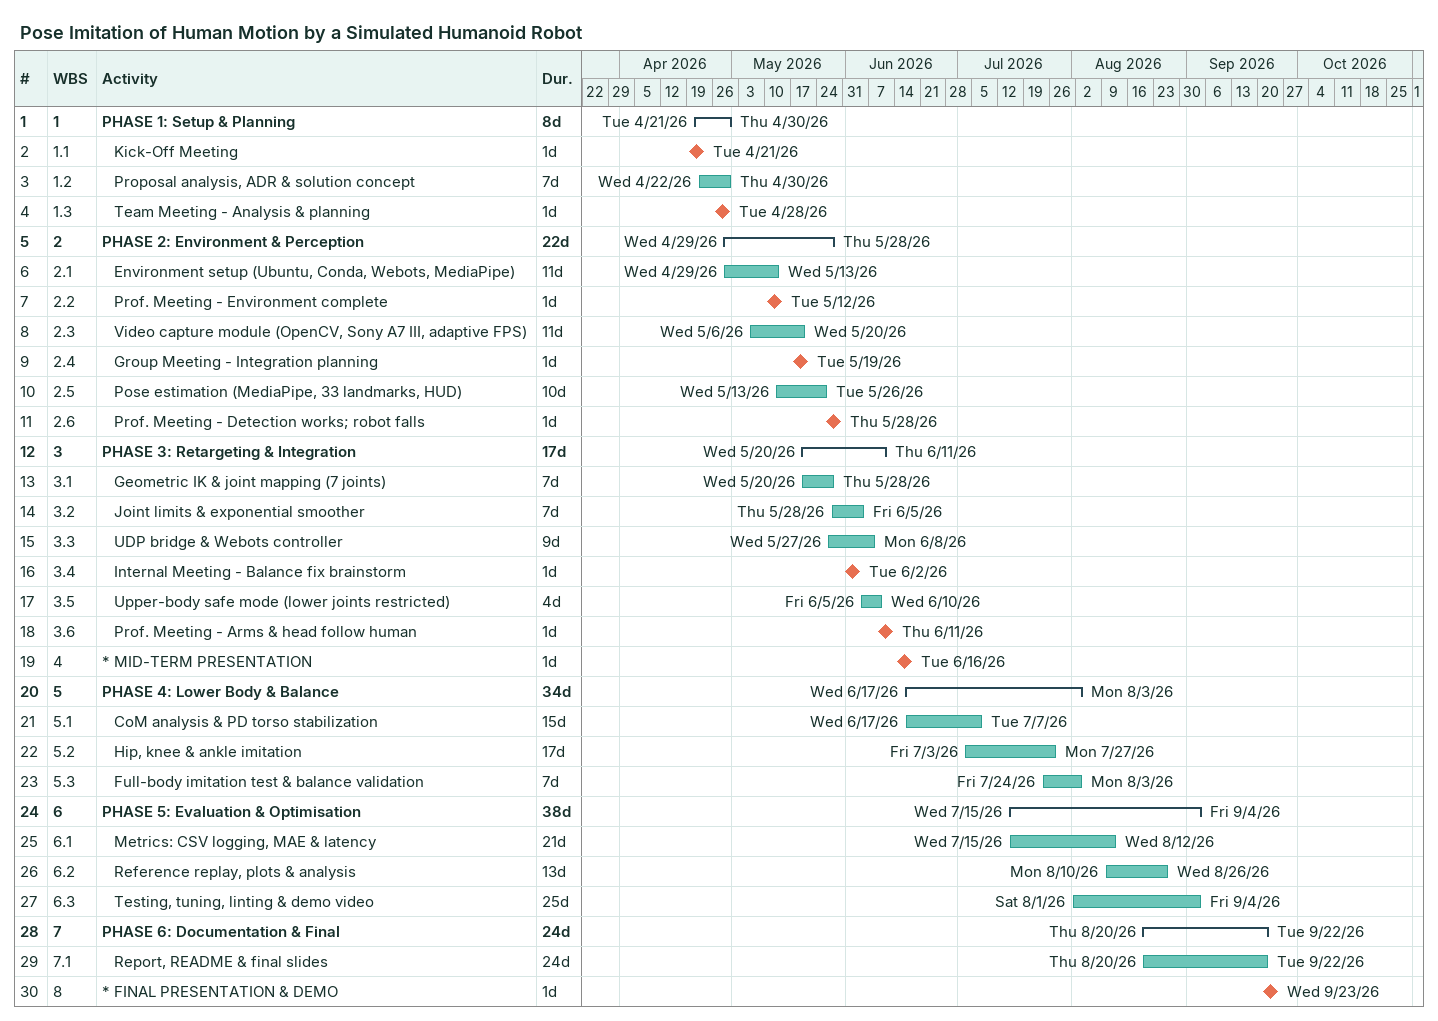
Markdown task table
Pose Imitation of Human Motion by a Simulated Humanoid Robot

| ID | WBS | Task | Duration | Start | Finish |
|---|---|---|---|---|---|
| 1 | 1 | **PHASE 1: Setup & Planning** | 8d | 2026-04-21 | 2026-04-30 |
| 2 | 1.1 | Kick-Off Meeting | 1d | 2026-04-21 | 2026-04-21 |
| 3 | 1.2 | Proposal analysis, ADR & solution concept | 7d | 2026-04-22 | 2026-04-30 |
| 4 | 1.3 | Team Meeting - Analysis & planning | 1d | 2026-04-28 | 2026-04-28 |
| 5 | 2 | **PHASE 2: Environment & Perception** | 22d | 2026-04-29 | 2026-05-28 |
| 6 | 2.1 | Environment setup (Ubuntu, Conda, Webots, MediaPipe) | 11d | 2026-04-29 | 2026-05-13 |
| 7 | 2.2 | Prof. Meeting - Environment complete | 1d | 2026-05-12 | 2026-05-12 |
| 8 | 2.3 | Video capture module (OpenCV, Sony A7 III, adaptive FPS) | 11d | 2026-05-06 | 2026-05-20 |
| 9 | 2.4 | Group Meeting - Integration planning | 1d | 2026-05-19 | 2026-05-19 |
| 10 | 2.5 | Pose estimation (MediaPipe, 33 landmarks, HUD) | 10d | 2026-05-13 | 2026-05-26 |
| 11 | 2.6 | Prof. Meeting - Detection works; robot falls | 1d | 2026-05-28 | 2026-05-28 |
| 12 | 3 | **PHASE 3: Retargeting & Integration** | 17d | 2026-05-20 | 2026-06-11 |
| 13 | 3.1 | Geometric IK & joint mapping (7 joints) | 7d | 2026-05-20 | 2026-05-28 |
| 14 | 3.2 | Joint limits & exponential smoother | 7d | 2026-05-28 | 2026-06-05 |
| 15 | 3.3 | UDP bridge & Webots controller | 9d | 2026-05-27 | 2026-06-08 |
| 16 | 3.4 | Internal Meeting - Balance fix brainstorm | 1d | 2026-06-02 | 2026-06-02 |
| 17 | 3.5 | Upper-body safe mode (lower joints restricted) | 4d | 2026-06-05 | 2026-06-10 |
| 18 | 3.6 | Prof. Meeting - Arms & head follow human | 1d | 2026-06-11 | 2026-06-11 |
| 19 | 4 | * MID-TERM PRESENTATION | 1d | 2026-06-16 | 2026-06-16 |
| 20 | 5 | **PHASE 4: Lower Body & Balance** | 34d | 2026-06-17 | 2026-08-03 |
| 21 | 5.1 | CoM analysis & PD torso stabilization | 15d | 2026-06-17 | 2026-07-07 |
| 22 | 5.2 | Hip, knee & ankle imitation | 17d | 2026-07-03 | 2026-07-27 |
| 23 | 5.3 | Full-body imitation test & balance validation | 7d | 2026-07-24 | 2026-08-03 |
| 24 | 6 | **PHASE 5: Evaluation & Optimisation** | 38d | 2026-07-15 | 2026-09-04 |
| 25 | 6.1 | Metrics: CSV logging, MAE & latency | 21d | 2026-07-15 | 2026-08-12 |
| 26 | 6.2 | Reference replay, plots & analysis | 13d | 2026-08-10 | 2026-08-26 |
| 27 | 6.3 | Testing, tuning, linting & demo video | 25d | 2026-08-01 | 2026-09-04 |
| 28 | 7 | **PHASE 6: Documentation & Final** | 24d | 2026-08-20 | 2026-09-22 |
| 29 | 7.1 | Report, README & final slides | 24d | 2026-08-20 | 2026-09-22 |
| 30 | 8 | * FINAL PRESENTATION & DEMO | 1d | 2026-09-23 | 2026-09-23 |
